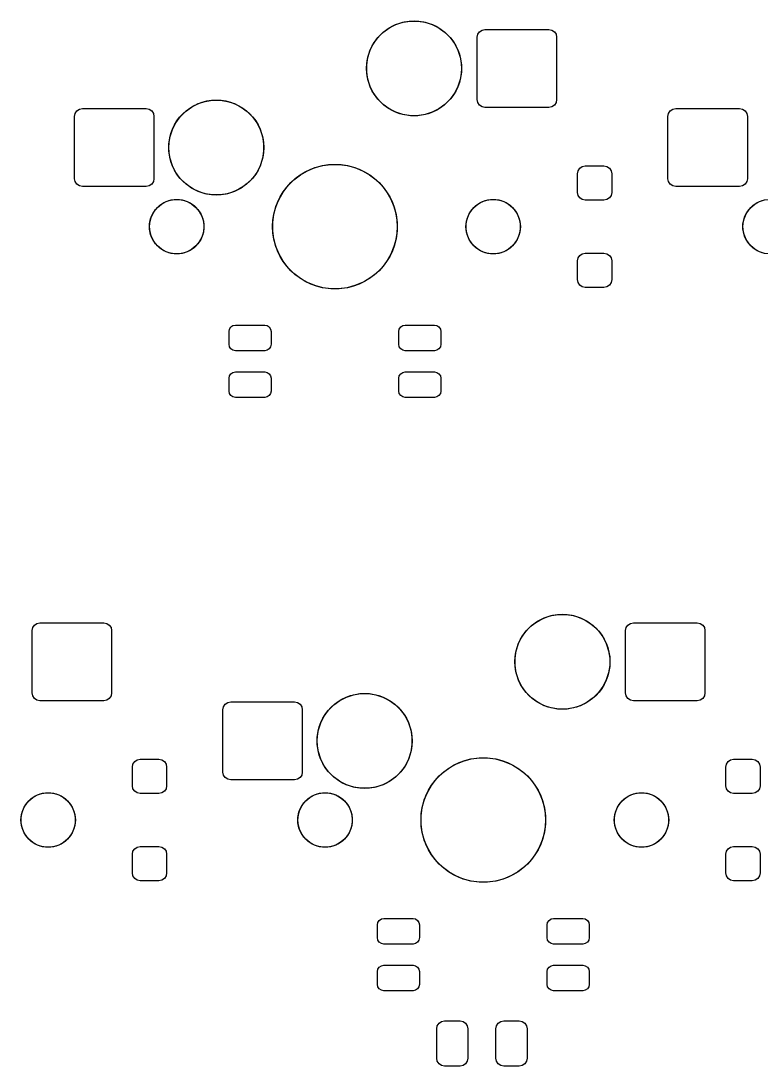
# Model space of a CAD drawing. Header units: millimetres. Extents: x 21 to 415, y -164 to -17.
# Drawn here: x 238.08 to 261.85, y -125.08 to -91.53 of the extents above; entities that cross this region are included whole.
import ezdxf

# ---------------------------------------------------------------- set-up
doc = ezdxf.new("R2010")
doc.units = ezdxf.units.MM
doc.layers.add('B.Mask', color=4, linetype='CONTINUOUS', true_color=0x02ffee)

msp = doc.modelspace()

# ---------------------------------------------------------------- linework, layer by layer
at = {"layer": 'B.Mask', "linetype": 'CONTINUOUS'}
for p, q in [((250.120783, -91.642959), (250.348371, -91.569011)), ((250.348371, -91.569011), (250.584725, -91.531576)), ((250.584725, -91.531576), (250.824025, -91.531576)), ((250.824025, -91.531576), (251.060379, -91.569011)), ((251.060379, -91.569011), (251.287967, -91.642959)), ((249.544756, -92.061467), (249.713967, -91.892256)), ((249.713967, -91.892256), (249.907565, -91.751599)), ((249.907565, -91.751599), (250.120783, -91.642959)), ((251.287967, -91.642959), (251.501185, -91.751599)), ((251.501185, -91.751599), (251.694783, -91.892256)), ((251.694783, -91.892256), (251.863994, -92.061467)), ((252.750405, -91.956204), (252.804598, -91.875098)), ((252.804598, -91.875098), (252.885704, -91.820905)), ((252.885704, -91.820905), (252.981375, -91.801875)), ((252.981375, -91.801875), (255.031375, -91.801875)), ((255.031375, -91.801875), (255.127046, -91.820905)), ((255.127046, -91.820905), (255.208152, -91.875098)), ((255.208152, -91.875098), (255.262345, -91.956204)), ((249.295459, -92.468283), (249.404099, -92.255065)), ((249.404099, -92.255065), (249.544756, -92.061467)), ((251.863994, -92.061467), (252.004651, -92.255065)), ((252.004651, -92.255065), (252.113291, -92.468283)), ((252.731375, -92.051875), (252.750405, -91.956204)), ((252.731375, -94.051875), (252.731375, -92.051875)), ((255.262345, -91.956204), (255.281375, -92.051875)), ((255.281375, -92.051875), (255.281375, -94.051875)), ((249.221511, -92.695871), (249.295459, -92.468283)), ((252.113291, -92.468283), (252.187239, -92.695871)), ((249.184076, -92.932225), (249.221511, -92.695871)), ((249.184076, -93.171525), (249.184076, -92.932225)), ((252.187239, -92.695871), (252.224674, -92.932225)), ((252.224674, -92.932225), (252.224674, -93.171525)), ((249.221511, -93.407879), (249.184076, -93.171525)), ((252.224674, -93.171525), (252.187239, -93.407879)), ((249.295459, -93.635467), (249.221511, -93.407879)), ((252.187239, -93.407879), (252.113291, -93.635467)), ((249.404099, -93.848685), (249.295459, -93.635467)), ((249.544756, -94.042283), (249.404099, -93.848685)), ((252.004651, -93.848685), (251.863994, -94.042283)), ((252.113291, -93.635467), (252.004651, -93.848685)), ((243.557565, -94.291599), (243.770783, -94.182959)), ((243.770783, -94.182959), (243.998371, -94.109011)), ((243.998371, -94.109011), (244.234725, -94.071576)), ((244.234725, -94.071576), (244.474025, -94.071576)), ((244.474025, -94.071576), (244.710379, -94.109011)), ((244.710379, -94.109011), (244.937967, -94.182959)), ((244.937967, -94.182959), (245.151185, -94.291599)), ((249.713967, -94.211494), (249.544756, -94.042283)), ((249.907565, -94.352151), (249.713967, -94.211494)), ((251.694783, -94.211494), (251.501185, -94.352151)), ((251.863994, -94.042283), (251.694783, -94.211494)), ((252.750405, -94.147546), (252.731375, -94.051875)), ((252.804598, -94.228652), (252.750405, -94.147546)), ((252.885704, -94.282845), (252.804598, -94.228652)), ((252.981375, -94.301875), (252.885704, -94.282845)), ((255.127046, -94.282845), (255.031375, -94.301875)), ((255.208152, -94.228652), (255.127046, -94.282845)), ((255.262345, -94.147546), (255.208152, -94.228652)), ((255.281375, -94.051875), (255.262345, -94.147546)), ((239.804375, -94.591875), (239.823405, -94.496204)), ((239.804375, -96.591875), (239.804375, -94.591875)), ((239.823405, -94.496204), (239.877598, -94.415098)), ((239.877598, -94.415098), (239.958704, -94.360905)), ((239.958704, -94.360905), (240.054375, -94.341875)), ((240.054375, -94.341875), (242.104375, -94.341875)), ((242.104375, -94.341875), (242.200046, -94.360905)), ((242.200046, -94.360905), (242.281152, -94.415098)), ((242.281152, -94.415098), (242.335345, -94.496204)), ((242.335345, -94.496204), (242.354375, -94.591875)), ((242.354375, -94.591875), (242.354375, -96.591875)), ((243.054099, -94.795065), (243.194756, -94.601467)), ((243.194756, -94.601467), (243.363967, -94.432256)), ((243.363967, -94.432256), (243.557565, -94.291599)), ((245.151185, -94.291599), (245.344783, -94.432256)), ((245.344783, -94.432256), (245.513994, -94.601467)), ((245.513994, -94.601467), (245.654651, -94.795065)), ((250.120783, -94.460791), (249.907565, -94.352151)), ((250.348371, -94.534739), (250.120783, -94.460791)), ((250.584725, -94.572174), (250.348371, -94.534739)), ((250.824025, -94.572174), (250.584725, -94.572174)), ((251.060379, -94.534739), (250.824025, -94.572174)), ((251.287967, -94.460791), (251.060379, -94.534739)), ((251.501185, -94.352151), (251.287967, -94.460791)), ((255.031375, -94.301875), (252.981375, -94.301875)), ((258.854375, -94.591875), (258.873405, -94.496204)), ((258.854375, -96.591875), (258.854375, -94.591875)), ((258.873405, -94.496204), (258.927598, -94.415098)), ((258.927598, -94.415098), (259.008704, -94.360905)), ((259.008704, -94.360905), (259.104375, -94.341875)), ((259.104375, -94.341875), (261.154375, -94.341875)), ((261.154375, -94.341875), (261.250046, -94.360905)), ((261.250046, -94.360905), (261.331152, -94.415098)), ((261.331152, -94.415098), (261.385345, -94.496204)), ((261.385345, -94.496204), (261.404375, -94.591875)), ((261.404375, -94.591875), (261.404375, -96.591875)), ((242.945459, -95.008283), (243.054099, -94.795065)), ((245.654651, -94.795065), (245.763291, -95.008283)), ((242.834076, -95.472225), (242.871511, -95.235871)), ((242.871511, -95.235871), (242.945459, -95.008283)), ((245.763291, -95.008283), (245.837239, -95.235871)), ((245.837239, -95.235871), (245.874674, -95.472225)), ((242.834076, -95.711525), (242.834076, -95.472225)), ((245.874674, -95.472225), (245.874674, -95.711525)), ((242.871511, -95.947879), (242.834076, -95.711525)), ((242.945459, -96.175467), (242.871511, -95.947879)), ((245.837239, -95.947879), (245.763291, -96.175467)), ((245.874674, -95.711525), (245.837239, -95.947879)), ((243.054099, -96.388685), (242.945459, -96.175467)), ((245.763291, -96.175467), (245.654651, -96.388685)), ((247.279798, -96.33813), (247.521496, -96.238015)), ((247.521496, -96.238015), (247.774194, -96.170304)), ((247.774194, -96.170304), (248.033569, -96.136157)), ((248.033569, -96.136157), (248.295181, -96.136157)), ((248.295181, -96.136157), (248.554556, -96.170304)), ((248.554556, -96.170304), (248.807254, -96.238015)), ((248.807254, -96.238015), (249.048952, -96.33813)), ((255.96778, -96.336204), (256.021973, -96.255098)), ((256.021973, -96.255098), (256.103079, -96.200905)), ((256.103079, -96.200905), (256.19875, -96.181875)), ((256.19875, -96.181875), (256.79875, -96.181875)), ((256.79875, -96.181875), (256.894421, -96.200905)), ((256.894421, -96.200905), (256.975527, -96.255098)), ((256.975527, -96.255098), (257.02972, -96.336204)), ((239.823405, -96.687546), (239.804375, -96.591875)), ((242.354375, -96.591875), (242.335345, -96.687546)), ((243.194756, -96.582283), (243.054099, -96.388685)), ((243.363967, -96.751494), (243.194756, -96.582283)), ((245.513994, -96.582283), (245.344783, -96.751494)), ((245.654651, -96.388685), (245.513994, -96.582283)), ((246.660695, -96.813183), (246.845683, -96.628195)), ((246.845683, -96.628195), (247.053235, -96.468936)), ((247.053235, -96.468936), (247.279798, -96.33813)), ((249.048952, -96.33813), (249.275515, -96.468936)), ((249.275515, -96.468936), (249.483067, -96.628195)), ((249.483067, -96.628195), (249.668055, -96.813183)), ((255.94875, -96.431875), (255.96778, -96.336204)), ((255.94875, -97.031875), (255.94875, -96.431875)), ((257.02972, -96.336204), (257.04875, -96.431875)), ((257.04875, -96.431875), (257.04875, -97.031875)), ((258.873405, -96.687546), (258.854375, -96.591875)), ((261.404375, -96.591875), (261.385345, -96.687546)), ((239.877598, -96.768652), (239.823405, -96.687546)), ((239.958704, -96.822845), (239.877598, -96.768652)), ((240.054375, -96.841875), (239.958704, -96.822845)), ((242.104375, -96.841875), (240.054375, -96.841875)), ((242.200046, -96.822845), (242.104375, -96.841875)), ((242.281152, -96.768652), (242.200046, -96.822845)), ((242.335345, -96.687546), (242.281152, -96.768652)), ((243.557565, -96.892151), (243.363967, -96.751494)), ((243.770783, -97.000791), (243.557565, -96.892151)), ((245.151185, -96.892151), (244.937967, -97.000791)), ((245.344783, -96.751494), (245.151185, -96.892151)), ((246.501436, -97.020735), (246.660695, -96.813183)), ((249.668055, -96.813183), (249.827314, -97.020735)), ((258.927598, -96.768652), (258.873405, -96.687546)), ((259.008704, -96.822845), (258.927598, -96.768652)), ((259.104375, -96.841875), (259.008704, -96.822845)), ((261.154375, -96.841875), (259.104375, -96.841875)), ((261.250046, -96.822845), (261.154375, -96.841875)), ((261.331152, -96.768652), (261.250046, -96.822845)), ((261.385345, -96.687546), (261.331152, -96.768652)), ((242.671903, -97.360194), (242.830376, -97.294552)), ((242.830376, -97.294552), (242.99861, -97.261088)), ((242.99861, -97.261088), (243.17014, -97.261088)), ((243.17014, -97.261088), (243.338374, -97.294552)), ((243.338374, -97.294552), (243.496847, -97.360194)), ((243.998371, -97.074739), (243.770783, -97.000791)), ((244.234725, -97.112174), (243.998371, -97.074739)), ((244.474025, -97.112174), (244.234725, -97.112174)), ((244.710379, -97.074739), (244.474025, -97.112174)), ((244.937967, -97.000791), (244.710379, -97.074739)), ((246.270515, -97.488996), (246.37063, -97.247298)), ((246.37063, -97.247298), (246.501436, -97.020735)), ((249.827314, -97.020735), (249.95812, -97.247298)), ((249.95812, -97.247298), (250.058235, -97.488996)), ((252.831903, -97.360194), (252.990376, -97.294552)), ((252.990376, -97.294552), (253.15861, -97.261088)), ((253.15861, -97.261088), (253.33014, -97.261088)), ((253.33014, -97.261088), (253.498374, -97.294552)), ((253.498374, -97.294552), (253.656847, -97.360194)), ((255.96778, -97.127546), (255.94875, -97.031875)), ((256.021973, -97.208652), (255.96778, -97.127546)), ((256.103079, -97.262845), (256.021973, -97.208652)), ((256.19875, -97.281875), (256.103079, -97.262845)), ((256.79875, -97.281875), (256.19875, -97.281875)), ((256.894421, -97.262845), (256.79875, -97.281875)), ((256.975527, -97.208652), (256.894421, -97.262845)), ((257.02972, -97.127546), (256.975527, -97.208652)), ((257.04875, -97.031875), (257.02972, -97.127546)), ((261.721903, -97.360194), (261.880376, -97.294552)), ((242.312694, -97.719403), (242.407991, -97.576781)), ((242.407991, -97.576781), (242.529281, -97.455491)), ((242.529281, -97.455491), (242.671903, -97.360194)), ((243.496847, -97.360194), (243.639469, -97.455491)), ((243.639469, -97.455491), (243.760759, -97.576781)), ((243.760759, -97.576781), (243.856056, -97.719403)), ((246.202804, -97.741694), (246.270515, -97.488996)), ((250.058235, -97.488996), (250.125946, -97.741694)), ((252.472694, -97.719403), (252.567991, -97.576781)), ((252.567991, -97.576781), (252.689281, -97.455491)), ((252.689281, -97.455491), (252.831903, -97.360194)), ((253.656847, -97.360194), (253.799469, -97.455491)), ((253.799469, -97.455491), (253.920759, -97.576781)), ((253.920759, -97.576781), (254.016056, -97.719403)), ((261.362694, -97.719403), (261.457991, -97.576781)), ((261.457991, -97.576781), (261.579281, -97.455491)), ((261.579281, -97.455491), (261.721903, -97.360194)), ((242.213588, -98.04611), (242.247052, -97.877876)), ((242.247052, -97.877876), (242.312694, -97.719403)), ((243.856056, -97.719403), (243.921698, -97.877876)), ((243.921698, -97.877876), (243.955162, -98.04611)), ((246.168657, -98.001069), (246.202804, -97.741694)), ((250.125946, -97.741694), (250.160093, -98.001069)), ((252.373588, -98.04611), (252.407052, -97.877876)), ((252.407052, -97.877876), (252.472694, -97.719403)), ((254.016056, -97.719403), (254.081698, -97.877876)), ((254.081698, -97.877876), (254.115162, -98.04611)), ((261.263588, -98.04611), (261.297052, -97.877876)), ((261.297052, -97.877876), (261.362694, -97.719403)), ((242.213588, -98.21764), (242.213588, -98.04611)), ((242.247052, -98.385874), (242.213588, -98.21764)), ((243.955162, -98.21764), (243.921698, -98.385874)), ((243.955162, -98.04611), (243.955162, -98.21764)), ((246.168657, -98.262681), (246.168657, -98.001069)), ((246.202804, -98.522056), (246.168657, -98.262681)), ((250.160093, -98.262681), (250.125946, -98.522056)), ((250.160093, -98.001069), (250.160093, -98.262681)), ((252.373588, -98.21764), (252.373588, -98.04611)), ((252.407052, -98.385874), (252.373588, -98.21764)), ((254.115162, -98.21764), (254.081698, -98.385874)), ((254.115162, -98.04611), (254.115162, -98.21764)), ((261.263588, -98.21764), (261.263588, -98.04611)), ((261.297052, -98.385874), (261.263588, -98.21764)), ((242.312694, -98.544347), (242.247052, -98.385874)), ((242.407991, -98.686969), (242.312694, -98.544347)), ((243.856056, -98.544347), (243.760759, -98.686969)), ((243.921698, -98.385874), (243.856056, -98.544347)), ((246.270515, -98.774754), (246.202804, -98.522056)), ((250.125946, -98.522056), (250.058235, -98.774754)), ((252.472694, -98.544347), (252.407052, -98.385874)), ((252.567991, -98.686969), (252.472694, -98.544347)), ((254.016056, -98.544347), (253.920759, -98.686969)), ((254.081698, -98.385874), (254.016056, -98.544347)), ((261.362694, -98.544347), (261.297052, -98.385874)), ((261.457991, -98.686969), (261.362694, -98.544347)), ((242.529281, -98.808259), (242.407991, -98.686969)), ((242.671903, -98.903556), (242.529281, -98.808259)), ((242.830376, -98.969198), (242.671903, -98.903556)), ((242.99861, -99.002662), (242.830376, -98.969198)), ((243.338374, -98.969198), (243.17014, -99.002662)), ((243.496847, -98.903556), (243.338374, -98.969198)), ((243.639469, -98.808259), (243.496847, -98.903556)), ((243.760759, -98.686969), (243.639469, -98.808259)), ((246.37063, -99.016452), (246.270515, -98.774754)), ((250.058235, -98.774754), (249.95812, -99.016452)), ((252.689281, -98.808259), (252.567991, -98.686969)), ((252.831903, -98.903556), (252.689281, -98.808259)), ((252.990376, -98.969198), (252.831903, -98.903556)), ((253.15861, -99.002662), (252.990376, -98.969198)), ((253.498374, -98.969198), (253.33014, -99.002662)), ((253.656847, -98.903556), (253.498374, -98.969198)), ((253.799469, -98.808259), (253.656847, -98.903556)), ((253.920759, -98.686969), (253.799469, -98.808259)), ((256.103079, -99.000905), (256.19875, -98.981875)), ((256.19875, -98.981875), (256.79875, -98.981875)), ((256.79875, -98.981875), (256.894421, -99.000905)), ((261.579281, -98.808259), (261.457991, -98.686969)), ((261.721903, -98.903556), (261.579281, -98.808259)), ((261.880376, -98.969198), (261.721903, -98.903556)), ((243.17014, -99.002662), (242.99861, -99.002662)), ((246.501436, -99.243015), (246.37063, -99.016452)), ((246.660695, -99.450567), (246.501436, -99.243015)), ((249.827314, -99.243015), (249.668055, -99.450567)), ((249.95812, -99.016452), (249.827314, -99.243015)), ((253.33014, -99.002662), (253.15861, -99.002662)), ((255.94875, -99.231875), (255.96778, -99.136204)), ((255.94875, -99.831875), (255.94875, -99.231875)), ((255.96778, -99.136204), (256.021973, -99.055098)), ((256.021973, -99.055098), (256.103079, -99.000905)), ((256.894421, -99.000905), (256.975527, -99.055098)), ((256.975527, -99.055098), (257.02972, -99.136204)), ((257.02972, -99.136204), (257.04875, -99.231875)), ((257.04875, -99.231875), (257.04875, -99.831875)), ((246.845683, -99.635555), (246.660695, -99.450567)), ((247.053235, -99.794814), (246.845683, -99.635555)), ((249.483067, -99.635555), (249.275515, -99.794814)), ((249.668055, -99.450567), (249.483067, -99.635555)), ((247.279798, -99.92562), (247.053235, -99.794814)), ((247.521496, -100.025735), (247.279798, -99.92562)), ((249.048952, -99.92562), (248.807254, -100.025735)), ((249.275515, -99.794814), (249.048952, -99.92562)), ((255.96778, -99.927546), (255.94875, -99.831875)), ((256.021973, -100.008652), (255.96778, -99.927546)), ((257.02972, -99.927546), (256.975527, -100.008652)), ((257.04875, -99.831875), (257.02972, -99.927546)), ((247.774194, -100.093446), (247.521496, -100.025735)), ((248.033569, -100.127593), (247.774194, -100.093446)), ((248.295181, -100.127593), (248.033569, -100.127593)), ((248.554556, -100.093446), (248.295181, -100.127593)), ((248.807254, -100.025735), (248.554556, -100.093446)), ((256.103079, -100.062845), (256.021973, -100.008652)), ((256.19875, -100.081875), (256.103079, -100.062845)), ((256.79875, -100.081875), (256.19875, -100.081875)), ((256.894421, -100.062845), (256.79875, -100.081875)), ((256.975527, -100.008652), (256.894421, -100.062845)), ((244.824418, -101.353793), (244.890925, -101.309355)), ((244.890925, -101.309355), (244.969375, -101.29375)), ((244.969375, -101.29375), (245.909375, -101.29375)), ((245.909375, -101.29375), (245.987825, -101.309355)), ((245.987825, -101.309355), (246.054332, -101.353793)), ((250.274418, -101.353793), (250.340925, -101.309355)), ((250.340925, -101.309355), (250.419375, -101.29375)), ((250.419375, -101.29375), (251.359375, -101.29375)), ((251.359375, -101.29375), (251.437825, -101.309355)), ((251.437825, -101.309355), (251.504332, -101.353793)), ((244.764375, -101.49875), (244.77998, -101.4203)), ((244.764375, -101.90875), (244.764375, -101.49875)), ((244.77998, -101.4203), (244.824418, -101.353793)), ((246.054332, -101.353793), (246.09877, -101.4203)), ((246.09877, -101.4203), (246.114375, -101.49875)), ((246.114375, -101.49875), (246.114375, -101.90875)), ((250.214375, -101.49875), (250.22998, -101.4203)), ((250.214375, -101.90875), (250.214375, -101.49875)), ((250.22998, -101.4203), (250.274418, -101.353793)), ((251.504332, -101.353793), (251.54877, -101.4203)), ((251.54877, -101.4203), (251.564375, -101.49875)), ((251.564375, -101.49875), (251.564375, -101.90875)), ((244.77998, -101.9872), (244.764375, -101.90875)), ((244.824418, -102.053707), (244.77998, -101.9872)), ((246.09877, -101.9872), (246.054332, -102.053707)), ((246.114375, -101.90875), (246.09877, -101.9872)), ((250.22998, -101.9872), (250.214375, -101.90875)), ((250.274418, -102.053707), (250.22998, -101.9872)), ((251.54877, -101.9872), (251.504332, -102.053707)), ((251.564375, -101.90875), (251.54877, -101.9872)), ((244.890925, -102.098145), (244.824418, -102.053707)), ((244.969375, -102.11375), (244.890925, -102.098145)), ((245.909375, -102.11375), (244.969375, -102.11375)), ((245.987825, -102.098145), (245.909375, -102.11375)), ((246.054332, -102.053707), (245.987825, -102.098145)), ((250.340925, -102.098145), (250.274418, -102.053707)), ((250.419375, -102.11375), (250.340925, -102.098145)), ((251.359375, -102.11375), (250.419375, -102.11375)), ((251.437825, -102.098145), (251.359375, -102.11375)), ((251.504332, -102.053707), (251.437825, -102.098145)), ((244.764375, -102.99875), (244.77998, -102.9203)), ((244.764375, -103.40875), (244.764375, -102.99875)), ((244.77998, -102.9203), (244.824418, -102.853793)), ((244.824418, -102.853793), (244.890925, -102.809355)), ((244.890925, -102.809355), (244.969375, -102.79375)), ((244.969375, -102.79375), (245.909375, -102.79375)), ((245.909375, -102.79375), (245.987825, -102.809355)), ((245.987825, -102.809355), (246.054332, -102.853793)), ((246.054332, -102.853793), (246.09877, -102.9203)), ((246.09877, -102.9203), (246.114375, -102.99875)), ((246.114375, -102.99875), (246.114375, -103.40875)), ((250.214375, -102.99875), (250.22998, -102.9203)), ((250.214375, -103.40875), (250.214375, -102.99875)), ((250.22998, -102.9203), (250.274418, -102.853793)), ((250.274418, -102.853793), (250.340925, -102.809355)), ((250.340925, -102.809355), (250.419375, -102.79375)), ((250.419375, -102.79375), (251.359375, -102.79375)), ((251.359375, -102.79375), (251.437825, -102.809355)), ((251.437825, -102.809355), (251.504332, -102.853793)), ((251.504332, -102.853793), (251.54877, -102.9203)), ((251.54877, -102.9203), (251.564375, -102.99875)), ((251.564375, -102.99875), (251.564375, -103.40875)), ((244.77998, -103.4872), (244.764375, -103.40875)), ((244.824418, -103.553707), (244.77998, -103.4872)), ((244.890925, -103.598145), (244.824418, -103.553707)), ((244.969375, -103.61375), (244.890925, -103.598145)), ((245.909375, -103.61375), (244.969375, -103.61375)), ((245.987825, -103.598145), (245.909375, -103.61375)), ((246.054332, -103.553707), (245.987825, -103.598145)), ((246.09877, -103.4872), (246.054332, -103.553707)), ((246.114375, -103.40875), (246.09877, -103.4872)), ((250.22998, -103.4872), (250.214375, -103.40875)), ((250.274418, -103.553707), (250.22998, -103.4872)), ((250.340925, -103.598145), (250.274418, -103.553707)), ((250.419375, -103.61375), (250.340925, -103.598145)), ((251.359375, -103.61375), (250.419375, -103.61375)), ((251.437825, -103.598145), (251.359375, -103.61375)), ((251.504332, -103.553707), (251.437825, -103.598145)), ((251.54877, -103.4872), (251.504332, -103.553707)), ((251.564375, -103.40875), (251.54877, -103.4872)), ((254.670065, -110.801599), (254.883283, -110.692959)), ((254.883283, -110.692959), (255.110871, -110.619011)), ((255.110871, -110.619011), (255.347225, -110.581576)), ((255.347225, -110.581576), (255.586525, -110.581576)), ((255.586525, -110.581576), (255.822879, -110.619011)), ((255.822879, -110.619011), (256.050467, -110.692959)), ((256.050467, -110.692959), (256.263685, -110.801599)), ((238.443875, -111.101875), (238.462905, -111.006204)), ((238.462905, -111.006204), (238.517098, -110.925098)), ((238.517098, -110.925098), (238.598204, -110.870905)), ((238.598204, -110.870905), (238.693875, -110.851875)), ((238.693875, -110.851875), (240.743875, -110.851875)), ((240.743875, -110.851875), (240.839546, -110.870905)), ((240.839546, -110.870905), (240.920652, -110.925098)), ((240.920652, -110.925098), (240.974845, -111.006204)), ((240.974845, -111.006204), (240.993875, -111.101875)), ((254.307256, -111.111467), (254.476467, -110.942256)), ((254.476467, -110.942256), (254.670065, -110.801599)), ((256.263685, -110.801599), (256.457283, -110.942256)), ((256.457283, -110.942256), (256.626494, -111.111467)), ((257.493875, -111.101875), (257.512905, -111.006204)), ((257.512905, -111.006204), (257.567098, -110.925098)), ((257.567098, -110.925098), (257.648204, -110.870905)), ((257.648204, -110.870905), (257.743875, -110.851875)), ((257.743875, -110.851875), (259.793875, -110.851875)), ((259.793875, -110.851875), (259.889546, -110.870905)), ((259.889546, -110.870905), (259.970652, -110.925098)), ((259.970652, -110.925098), (260.024845, -111.006204)), ((260.024845, -111.006204), (260.043875, -111.101875)), ((238.443875, -113.101875), (238.443875, -111.101875)), ((240.993875, -111.101875), (240.993875, -113.101875)), ((254.057959, -111.518283), (254.166599, -111.305065)), ((254.166599, -111.305065), (254.307256, -111.111467)), ((256.626494, -111.111467), (256.767151, -111.305065)), ((256.767151, -111.305065), (256.875791, -111.518283)), ((257.493875, -113.101875), (257.493875, -111.101875)), ((260.043875, -111.101875), (260.043875, -113.101875)), ((253.984011, -111.745871), (254.057959, -111.518283)), ((256.875791, -111.518283), (256.949739, -111.745871)), ((253.946576, -111.982225), (253.984011, -111.745871)), ((253.946576, -112.221525), (253.946576, -111.982225)), ((256.949739, -111.745871), (256.987174, -111.982225)), ((256.987174, -111.982225), (256.987174, -112.221525)), ((253.984011, -112.457879), (253.946576, -112.221525)), ((256.987174, -112.221525), (256.949739, -112.457879)), ((254.057959, -112.685467), (253.984011, -112.457879)), ((254.166599, -112.898685), (254.057959, -112.685467)), ((256.875791, -112.685467), (256.767151, -112.898685)), ((256.949739, -112.457879), (256.875791, -112.685467)), ((254.307256, -113.092283), (254.166599, -112.898685)), ((256.767151, -112.898685), (256.626494, -113.092283)), ((238.462905, -113.197546), (238.443875, -113.101875)), ((238.517098, -113.278652), (238.462905, -113.197546)), ((238.598204, -113.332845), (238.517098, -113.278652)), ((238.693875, -113.351875), (238.598204, -113.332845)), ((240.743875, -113.351875), (238.693875, -113.351875)), ((240.839546, -113.332845), (240.743875, -113.351875)), ((240.920652, -113.278652), (240.839546, -113.332845)), ((240.974845, -113.197546), (240.920652, -113.278652)), ((240.993875, -113.101875), (240.974845, -113.197546)), ((244.640098, -113.465098), (244.721204, -113.410905)), ((244.721204, -113.410905), (244.816875, -113.391875)), ((244.816875, -113.391875), (246.866875, -113.391875)), ((246.866875, -113.391875), (246.962546, -113.410905)), ((246.962546, -113.410905), (247.043652, -113.465098)), ((248.126467, -113.482256), (248.320065, -113.341599)), ((248.320065, -113.341599), (248.533283, -113.232959)), ((248.533283, -113.232959), (248.760871, -113.159011)), ((248.760871, -113.159011), (248.997225, -113.121576)), ((248.997225, -113.121576), (249.236525, -113.121576)), ((249.236525, -113.121576), (249.472879, -113.159011)), ((249.472879, -113.159011), (249.700467, -113.232959)), ((249.700467, -113.232959), (249.913685, -113.341599)), ((249.913685, -113.341599), (250.107283, -113.482256)), ((254.476467, -113.261494), (254.307256, -113.092283)), ((254.670065, -113.402151), (254.476467, -113.261494)), ((254.883283, -113.510791), (254.670065, -113.402151)), ((256.263685, -113.402151), (256.050467, -113.510791)), ((256.457283, -113.261494), (256.263685, -113.402151)), ((256.626494, -113.092283), (256.457283, -113.261494)), ((257.512905, -113.197546), (257.493875, -113.101875)), ((257.567098, -113.278652), (257.512905, -113.197546)), ((257.648204, -113.332845), (257.567098, -113.278652)), ((257.743875, -113.351875), (257.648204, -113.332845)), ((259.793875, -113.351875), (257.743875, -113.351875)), ((259.889546, -113.332845), (259.793875, -113.351875)), ((259.970652, -113.278652), (259.889546, -113.332845)), ((260.024845, -113.197546), (259.970652, -113.278652)), ((260.043875, -113.101875), (260.024845, -113.197546)), ((244.566875, -113.641875), (244.585905, -113.546204)), ((244.566875, -115.641875), (244.566875, -113.641875)), ((244.585905, -113.546204), (244.640098, -113.465098)), ((247.043652, -113.465098), (247.097845, -113.546204)), ((247.097845, -113.546204), (247.116875, -113.641875)), ((247.116875, -113.641875), (247.116875, -115.641875)), ((247.816599, -113.845065), (247.957256, -113.651467)), ((247.957256, -113.651467), (248.126467, -113.482256)), ((250.107283, -113.482256), (250.276494, -113.651467)), ((250.276494, -113.651467), (250.417151, -113.845065)), ((255.110871, -113.584739), (254.883283, -113.510791)), ((255.347225, -113.622174), (255.110871, -113.584739)), ((255.586525, -113.622174), (255.347225, -113.622174)), ((255.822879, -113.584739), (255.586525, -113.622174)), ((256.050467, -113.510791), (255.822879, -113.584739)), ((247.634011, -114.285871), (247.707959, -114.058283)), ((247.707959, -114.058283), (247.816599, -113.845065)), ((250.417151, -113.845065), (250.525791, -114.058283)), ((250.525791, -114.058283), (250.599739, -114.285871)), ((247.596576, -114.522225), (247.634011, -114.285871)), ((250.599739, -114.285871), (250.637174, -114.522225)), ((247.596576, -114.761525), (247.596576, -114.522225)), ((250.637174, -114.522225), (250.637174, -114.761525)), ((247.634011, -114.997879), (247.596576, -114.761525)), ((247.707959, -115.225467), (247.634011, -114.997879)), ((250.599739, -114.997879), (250.525791, -115.225467)), ((250.637174, -114.761525), (250.599739, -114.997879)), ((241.66125, -115.481875), (241.68028, -115.386204)), ((241.68028, -115.386204), (241.734473, -115.305098)), ((241.734473, -115.305098), (241.815579, -115.250905)), ((241.815579, -115.250905), (241.91125, -115.231875)), ((241.91125, -115.231875), (242.51125, -115.231875)), ((242.51125, -115.231875), (242.606921, -115.250905)), ((242.606921, -115.250905), (242.688027, -115.305098)), ((242.688027, -115.305098), (242.74222, -115.386204)), ((242.74222, -115.386204), (242.76125, -115.481875)), ((247.816599, -115.438685), (247.707959, -115.225467)), ((250.525791, -115.225467), (250.417151, -115.438685)), ((251.815735, -115.518936), (252.042298, -115.38813)), ((252.042298, -115.38813), (252.283996, -115.288015)), ((252.283996, -115.288015), (252.536694, -115.220304)), ((252.536694, -115.220304), (252.796069, -115.186157)), ((252.796069, -115.186157), (253.057681, -115.186157)), ((253.057681, -115.186157), (253.317056, -115.220304)), ((253.317056, -115.220304), (253.569754, -115.288015)), ((253.569754, -115.288015), (253.811452, -115.38813)), ((253.811452, -115.38813), (254.038015, -115.518936)), ((260.71125, -115.481875), (260.73028, -115.386204)), ((260.73028, -115.386204), (260.784473, -115.305098)), ((260.784473, -115.305098), (260.865579, -115.250905)), ((260.865579, -115.250905), (260.96125, -115.231875)), ((260.96125, -115.231875), (261.56125, -115.231875)), ((261.56125, -115.231875), (261.656921, -115.250905)), ((261.656921, -115.250905), (261.738027, -115.305098)), ((261.738027, -115.305098), (261.79222, -115.386204)), ((261.79222, -115.386204), (261.81125, -115.481875)), ((241.66125, -116.081875), (241.66125, -115.481875)), ((242.76125, -115.481875), (242.76125, -116.081875)), ((244.585905, -115.737546), (244.566875, -115.641875)), ((244.640098, -115.818652), (244.585905, -115.737546)), ((247.097845, -115.737546), (247.043652, -115.818652)), ((247.116875, -115.641875), (247.097845, -115.737546)), ((247.957256, -115.632283), (247.816599, -115.438685)), ((248.126467, -115.801494), (247.957256, -115.632283)), ((250.276494, -115.632283), (250.107283, -115.801494)), ((250.417151, -115.438685), (250.276494, -115.632283)), ((251.423195, -115.863183), (251.608183, -115.678195)), ((251.608183, -115.678195), (251.815735, -115.518936)), ((254.038015, -115.518936), (254.245567, -115.678195)), ((254.245567, -115.678195), (254.430555, -115.863183)), ((260.71125, -116.081875), (260.71125, -115.481875)), ((261.81125, -115.481875), (261.81125, -116.081875)), ((241.68028, -116.177546), (241.66125, -116.081875)), ((242.76125, -116.081875), (242.74222, -116.177546)), ((244.721204, -115.872845), (244.640098, -115.818652)), ((244.816875, -115.891875), (244.721204, -115.872845)), ((246.866875, -115.891875), (244.816875, -115.891875)), ((246.962546, -115.872845), (246.866875, -115.891875)), ((247.043652, -115.818652), (246.962546, -115.872845)), ((248.320065, -115.942151), (248.126467, -115.801494)), ((248.533283, -116.050791), (248.320065, -115.942151)), ((248.760871, -116.124739), (248.533283, -116.050791)), ((249.700467, -116.050791), (249.472879, -116.124739)), ((249.913685, -115.942151), (249.700467, -116.050791)), ((250.107283, -115.801494), (249.913685, -115.942151)), ((251.13313, -116.297298), (251.263936, -116.070735)), ((251.263936, -116.070735), (251.423195, -115.863183)), ((254.430555, -115.863183), (254.589814, -116.070735)), ((254.589814, -116.070735), (254.72062, -116.297298)), ((260.73028, -116.177546), (260.71125, -116.081875)), ((261.81125, -116.081875), (261.79222, -116.177546)), ((238.401781, -116.505491), (238.544403, -116.410194)), ((238.544403, -116.410194), (238.702876, -116.344552)), ((238.702876, -116.344552), (238.87111, -116.311088)), ((238.87111, -116.311088), (239.04264, -116.311088)), ((239.04264, -116.311088), (239.210874, -116.344552)), ((239.210874, -116.344552), (239.369347, -116.410194)), ((239.369347, -116.410194), (239.511969, -116.505491)), ((241.734473, -116.258652), (241.68028, -116.177546)), ((241.815579, -116.312845), (241.734473, -116.258652)), ((241.91125, -116.331875), (241.815579, -116.312845)), ((242.51125, -116.331875), (241.91125, -116.331875)), ((242.606921, -116.312845), (242.51125, -116.331875)), ((242.688027, -116.258652), (242.606921, -116.312845)), ((242.74222, -116.177546), (242.688027, -116.258652)), ((247.291781, -116.505491), (247.434403, -116.410194)), ((247.434403, -116.410194), (247.592876, -116.344552)), ((247.592876, -116.344552), (247.76111, -116.311088)), ((247.76111, -116.311088), (247.93264, -116.311088)), ((247.93264, -116.311088), (248.100874, -116.344552)), ((248.100874, -116.344552), (248.259347, -116.410194)), ((248.259347, -116.410194), (248.401969, -116.505491)), ((248.997225, -116.162174), (248.760871, -116.124739)), ((249.236525, -116.162174), (248.997225, -116.162174)), ((249.472879, -116.124739), (249.236525, -116.162174)), ((251.033015, -116.538996), (251.13313, -116.297298)), ((254.72062, -116.297298), (254.820735, -116.538996)), ((257.451781, -116.505491), (257.594403, -116.410194)), ((257.594403, -116.410194), (257.752876, -116.344552)), ((257.752876, -116.344552), (257.92111, -116.311088)), ((257.92111, -116.311088), (258.09264, -116.311088)), ((258.09264, -116.311088), (258.260874, -116.344552)), ((258.260874, -116.344552), (258.419347, -116.410194)), ((258.419347, -116.410194), (258.561969, -116.505491)), ((260.784473, -116.258652), (260.73028, -116.177546)), ((260.865579, -116.312845), (260.784473, -116.258652)), ((260.96125, -116.331875), (260.865579, -116.312845)), ((261.56125, -116.331875), (260.96125, -116.331875)), ((261.656921, -116.312845), (261.56125, -116.331875)), ((261.738027, -116.258652), (261.656921, -116.312845)), ((261.79222, -116.177546), (261.738027, -116.258652)), ((238.119552, -116.927876), (238.185194, -116.769403)), ((238.185194, -116.769403), (238.280491, -116.626781)), ((238.280491, -116.626781), (238.401781, -116.505491)), ((239.511969, -116.505491), (239.633259, -116.626781)), ((239.633259, -116.626781), (239.728556, -116.769403)), ((239.728556, -116.769403), (239.794198, -116.927876)), ((247.009552, -116.927876), (247.075194, -116.769403)), ((247.075194, -116.769403), (247.170491, -116.626781)), ((247.170491, -116.626781), (247.291781, -116.505491)), ((248.401969, -116.505491), (248.523259, -116.626781)), ((248.523259, -116.626781), (248.618556, -116.769403)), ((248.618556, -116.769403), (248.684198, -116.927876)), ((250.965304, -116.791694), (251.033015, -116.538996)), ((254.820735, -116.538996), (254.888446, -116.791694)), ((257.169552, -116.927876), (257.235194, -116.769403)), ((257.235194, -116.769403), (257.330491, -116.626781)), ((257.330491, -116.626781), (257.451781, -116.505491)), ((258.561969, -116.505491), (258.683259, -116.626781)), ((258.683259, -116.626781), (258.778556, -116.769403)), ((258.778556, -116.769403), (258.844198, -116.927876)), ((238.086088, -117.09611), (238.119552, -116.927876)), ((238.086088, -117.26764), (238.086088, -117.09611)), ((239.794198, -116.927876), (239.827662, -117.09611)), ((239.827662, -117.09611), (239.827662, -117.26764)), ((246.976088, -117.09611), (247.009552, -116.927876)), ((246.976088, -117.26764), (246.976088, -117.09611)), ((248.684198, -116.927876), (248.717662, -117.09611)), ((248.717662, -117.09611), (248.717662, -117.26764)), ((250.931157, -117.051069), (250.965304, -116.791694)), ((250.931157, -117.312681), (250.931157, -117.051069)), ((254.888446, -116.791694), (254.922593, -117.051069)), ((254.922593, -117.051069), (254.922593, -117.312681)), ((257.136088, -117.09611), (257.169552, -116.927876)), ((257.136088, -117.26764), (257.136088, -117.09611)), ((258.844198, -116.927876), (258.877662, -117.09611)), ((258.877662, -117.09611), (258.877662, -117.26764)), ((238.119552, -117.435874), (238.086088, -117.26764)), ((238.185194, -117.594347), (238.119552, -117.435874)), ((239.794198, -117.435874), (239.728556, -117.594347)), ((239.827662, -117.26764), (239.794198, -117.435874)), ((247.009552, -117.435874), (246.976088, -117.26764)), ((247.075194, -117.594347), (247.009552, -117.435874)), ((248.684198, -117.435874), (248.618556, -117.594347)), ((248.717662, -117.26764), (248.684198, -117.435874)), ((250.965304, -117.572056), (250.931157, -117.312681)), ((254.922593, -117.312681), (254.888446, -117.572056)), ((257.169552, -117.435874), (257.136088, -117.26764)), ((257.235194, -117.594347), (257.169552, -117.435874)), ((258.844198, -117.435874), (258.778556, -117.594347)), ((258.877662, -117.26764), (258.844198, -117.435874)), ((238.280491, -117.736969), (238.185194, -117.594347)), ((238.401781, -117.858259), (238.280491, -117.736969)), ((239.633259, -117.736969), (239.511969, -117.858259)), ((239.728556, -117.594347), (239.633259, -117.736969)), ((247.170491, -117.736969), (247.075194, -117.594347)), ((247.291781, -117.858259), (247.170491, -117.736969)), ((248.523259, -117.736969), (248.401969, -117.858259)), ((248.618556, -117.594347), (248.523259, -117.736969)), ((251.033015, -117.824754), (250.965304, -117.572056)), ((254.888446, -117.572056), (254.820735, -117.824754)), ((257.330491, -117.736969), (257.235194, -117.594347)), ((257.451781, -117.858259), (257.330491, -117.736969)), ((258.683259, -117.736969), (258.561969, -117.858259)), ((258.778556, -117.594347), (258.683259, -117.736969)), ((238.544403, -117.953556), (238.401781, -117.858259)), ((238.702876, -118.019198), (238.544403, -117.953556)), ((238.87111, -118.052662), (238.702876, -118.019198)), ((239.04264, -118.052662), (238.87111, -118.052662)), ((239.210874, -118.019198), (239.04264, -118.052662)), ((239.369347, -117.953556), (239.210874, -118.019198)), ((239.511969, -117.858259), (239.369347, -117.953556)), ((241.68028, -118.186204), (241.734473, -118.105098)), ((241.734473, -118.105098), (241.815579, -118.050905)), ((241.815579, -118.050905), (241.91125, -118.031875)), ((241.91125, -118.031875), (242.51125, -118.031875)), ((242.51125, -118.031875), (242.606921, -118.050905)), ((242.606921, -118.050905), (242.688027, -118.105098)), ((242.688027, -118.105098), (242.74222, -118.186204)), ((247.434403, -117.953556), (247.291781, -117.858259)), ((247.592876, -118.019198), (247.434403, -117.953556)), ((247.76111, -118.052662), (247.592876, -118.019198)), ((247.93264, -118.052662), (247.76111, -118.052662)), ((248.100874, -118.019198), (247.93264, -118.052662)), ((248.259347, -117.953556), (248.100874, -118.019198)), ((248.401969, -117.858259), (248.259347, -117.953556)), ((251.13313, -118.066452), (251.033015, -117.824754)), ((251.263936, -118.293015), (251.13313, -118.066452)), ((254.72062, -118.066452), (254.589814, -118.293015)), ((254.820735, -117.824754), (254.72062, -118.066452)), ((257.594403, -117.953556), (257.451781, -117.858259)), ((257.752876, -118.019198), (257.594403, -117.953556)), ((257.92111, -118.052662), (257.752876, -118.019198)), ((258.09264, -118.052662), (257.92111, -118.052662)), ((258.260874, -118.019198), (258.09264, -118.052662)), ((258.419347, -117.953556), (258.260874, -118.019198)), ((258.561969, -117.858259), (258.419347, -117.953556)), ((260.73028, -118.186204), (260.784473, -118.105098)), ((260.784473, -118.105098), (260.865579, -118.050905)), ((260.865579, -118.050905), (260.96125, -118.031875)), ((260.96125, -118.031875), (261.56125, -118.031875)), ((261.56125, -118.031875), (261.656921, -118.050905)), ((261.656921, -118.050905), (261.738027, -118.105098)), ((261.738027, -118.105098), (261.79222, -118.186204)), ((241.66125, -118.281875), (241.68028, -118.186204)), ((241.66125, -118.881875), (241.66125, -118.281875)), ((242.74222, -118.186204), (242.76125, -118.281875)), ((242.76125, -118.281875), (242.76125, -118.881875)), ((251.423195, -118.500567), (251.263936, -118.293015)), ((254.589814, -118.293015), (254.430555, -118.500567)), ((260.71125, -118.281875), (260.73028, -118.186204)), ((260.71125, -118.881875), (260.71125, -118.281875)), ((261.79222, -118.186204), (261.81125, -118.281875)), ((261.81125, -118.281875), (261.81125, -118.881875)), ((251.608183, -118.685555), (251.423195, -118.500567)), ((251.815735, -118.844814), (251.608183, -118.685555)), ((254.245567, -118.685555), (254.038015, -118.844814)), ((254.430555, -118.500567), (254.245567, -118.685555)), ((241.68028, -118.977546), (241.66125, -118.881875)), ((241.734473, -119.058652), (241.68028, -118.977546)), ((241.815579, -119.112845), (241.734473, -119.058652)), ((241.91125, -119.131875), (241.815579, -119.112845)), ((242.606921, -119.112845), (242.51125, -119.131875)), ((242.688027, -119.058652), (242.606921, -119.112845)), ((242.74222, -118.977546), (242.688027, -119.058652)), ((242.76125, -118.881875), (242.74222, -118.977546)), ((252.042298, -118.97562), (251.815735, -118.844814)), ((252.283996, -119.075735), (252.042298, -118.97562)), ((252.536694, -119.143446), (252.283996, -119.075735)), ((253.569754, -119.075735), (253.317056, -119.143446)), ((253.811452, -118.97562), (253.569754, -119.075735)), ((254.038015, -118.844814), (253.811452, -118.97562)), ((260.73028, -118.977546), (260.71125, -118.881875)), ((260.784473, -119.058652), (260.73028, -118.977546)), ((260.865579, -119.112845), (260.784473, -119.058652)), ((260.96125, -119.131875), (260.865579, -119.112845)), ((261.656921, -119.112845), (261.56125, -119.131875)), ((261.738027, -119.058652), (261.656921, -119.112845)), ((261.79222, -118.977546), (261.738027, -119.058652)), ((261.81125, -118.881875), (261.79222, -118.977546)), ((242.51125, -119.131875), (241.91125, -119.131875)), ((252.796069, -119.177593), (252.536694, -119.143446)), ((253.057681, -119.177593), (252.796069, -119.177593)), ((253.317056, -119.143446), (253.057681, -119.177593)), ((261.56125, -119.131875), (260.96125, -119.131875)), ((249.54248, -120.4703), (249.586918, -120.403793)), ((249.586918, -120.403793), (249.653425, -120.359355)), ((249.653425, -120.359355), (249.731875, -120.34375)), ((249.731875, -120.34375), (250.671875, -120.34375)), ((250.671875, -120.34375), (250.750325, -120.359355)), ((250.750325, -120.359355), (250.816832, -120.403793)), ((250.816832, -120.403793), (250.86127, -120.4703)), ((254.99248, -120.4703), (255.036918, -120.403793)), ((255.036918, -120.403793), (255.103425, -120.359355)), ((255.103425, -120.359355), (255.181875, -120.34375)), ((255.181875, -120.34375), (256.121875, -120.34375)), ((256.121875, -120.34375), (256.200325, -120.359355)), ((256.200325, -120.359355), (256.266832, -120.403793)), ((256.266832, -120.403793), (256.31127, -120.4703)), ((249.526875, -120.54875), (249.54248, -120.4703)), ((249.526875, -120.95875), (249.526875, -120.54875)), ((250.86127, -120.4703), (250.876875, -120.54875)), ((250.876875, -120.54875), (250.876875, -120.95875)), ((254.976875, -120.54875), (254.99248, -120.4703)), ((254.976875, -120.95875), (254.976875, -120.54875)), ((256.31127, -120.4703), (256.326875, -120.54875)), ((256.326875, -120.54875), (256.326875, -120.95875)), ((249.54248, -121.0372), (249.526875, -120.95875)), ((249.586918, -121.103707), (249.54248, -121.0372)), ((249.653425, -121.148145), (249.586918, -121.103707)), ((250.816832, -121.103707), (250.750325, -121.148145)), ((250.86127, -121.0372), (250.816832, -121.103707)), ((250.876875, -120.95875), (250.86127, -121.0372)), ((254.99248, -121.0372), (254.976875, -120.95875)), ((255.036918, -121.103707), (254.99248, -121.0372)), ((255.103425, -121.148145), (255.036918, -121.103707)), ((256.266832, -121.103707), (256.200325, -121.148145)), ((256.31127, -121.0372), (256.266832, -121.103707)), ((256.326875, -120.95875), (256.31127, -121.0372)), ((249.731875, -121.16375), (249.653425, -121.148145)), ((250.671875, -121.16375), (249.731875, -121.16375)), ((250.750325, -121.148145), (250.671875, -121.16375)), ((255.181875, -121.16375), (255.103425, -121.148145)), ((256.121875, -121.16375), (255.181875, -121.16375)), ((256.200325, -121.148145), (256.121875, -121.16375)), ((249.526875, -122.04875), (249.54248, -121.9703)), ((249.526875, -122.45875), (249.526875, -122.04875)), ((249.54248, -121.9703), (249.586918, -121.903793)), ((249.586918, -121.903793), (249.653425, -121.859355)), ((249.653425, -121.859355), (249.731875, -121.84375)), ((249.731875, -121.84375), (250.671875, -121.84375)), ((250.671875, -121.84375), (250.750325, -121.859355)), ((250.750325, -121.859355), (250.816832, -121.903793)), ((250.816832, -121.903793), (250.86127, -121.9703)), ((250.86127, -121.9703), (250.876875, -122.04875)), ((250.876875, -122.04875), (250.876875, -122.45875)), ((254.976875, -122.04875), (254.99248, -121.9703)), ((254.976875, -122.45875), (254.976875, -122.04875)), ((254.99248, -121.9703), (255.036918, -121.903793)), ((255.036918, -121.903793), (255.103425, -121.859355)), ((255.103425, -121.859355), (255.181875, -121.84375)), ((255.181875, -121.84375), (256.121875, -121.84375)), ((256.121875, -121.84375), (256.200325, -121.859355)), ((256.200325, -121.859355), (256.266832, -121.903793)), ((256.266832, -121.903793), (256.31127, -121.9703)), ((256.31127, -121.9703), (256.326875, -122.04875)), ((256.326875, -122.04875), (256.326875, -122.45875)), ((249.54248, -122.5372), (249.526875, -122.45875)), ((250.876875, -122.45875), (250.86127, -122.5372)), ((254.99248, -122.5372), (254.976875, -122.45875)), ((256.326875, -122.45875), (256.31127, -122.5372)), ((249.586918, -122.603707), (249.54248, -122.5372)), ((249.653425, -122.648145), (249.586918, -122.603707)), ((249.731875, -122.66375), (249.653425, -122.648145)), ((250.671875, -122.66375), (249.731875, -122.66375)), ((250.750325, -122.648145), (250.671875, -122.66375)), ((250.816832, -122.603707), (250.750325, -122.648145)), ((250.86127, -122.5372), (250.816832, -122.603707)), ((255.036918, -122.603707), (254.99248, -122.5372)), ((255.103425, -122.648145), (255.036918, -122.603707)), ((255.181875, -122.66375), (255.103425, -122.648145)), ((256.121875, -122.66375), (255.181875, -122.66375)), ((256.200325, -122.648145), (256.121875, -122.66375)), ((256.266832, -122.603707), (256.200325, -122.648145)), ((256.31127, -122.5372), (256.266832, -122.603707)), ((251.431875, -123.881875), (251.450905, -123.786204)), ((251.450905, -123.786204), (251.505098, -123.705098)), ((251.505098, -123.705098), (251.586204, -123.650905)), ((251.586204, -123.650905), (251.681875, -123.631875)), ((251.681875, -123.631875), (252.181875, -123.631875)), ((252.181875, -123.631875), (252.277546, -123.650905)), ((252.277546, -123.650905), (252.358652, -123.705098)), ((252.358652, -123.705098), (252.412845, -123.786204)), ((252.412845, -123.786204), (252.431875, -123.881875)), ((253.331875, -123.881875), (253.350905, -123.786204)), ((253.350905, -123.786204), (253.405098, -123.705098)), ((253.405098, -123.705098), (253.486204, -123.650905)), ((253.486204, -123.650905), (253.581875, -123.631875)), ((253.581875, -123.631875), (254.081875, -123.631875)), ((254.081875, -123.631875), (254.177546, -123.650905)), ((254.177546, -123.650905), (254.258652, -123.705098)), ((254.258652, -123.705098), (254.312845, -123.786204)), ((254.312845, -123.786204), (254.331875, -123.881875)), ((251.431875, -124.831875), (251.431875, -123.881875)), ((252.431875, -123.881875), (252.431875, -124.831875)), ((253.331875, -124.831875), (253.331875, -123.881875)), ((254.331875, -123.881875), (254.331875, -124.831875)), ((251.450905, -124.927546), (251.431875, -124.831875)), ((251.505098, -125.008652), (251.450905, -124.927546)), ((251.586204, -125.062845), (251.505098, -125.008652)), ((251.681875, -125.081875), (251.586204, -125.062845)), ((252.181875, -125.081875), (251.681875, -125.081875)), ((252.277546, -125.062845), (252.181875, -125.081875)), ((252.358652, -125.008652), (252.277546, -125.062845)), ((252.412845, -124.927546), (252.358652, -125.008652)), ((252.431875, -124.831875), (252.412845, -124.927546)), ((253.350905, -124.927546), (253.331875, -124.831875)), ((253.405098, -125.008652), (253.350905, -124.927546)), ((253.486204, -125.062845), (253.405098, -125.008652)), ((253.581875, -125.081875), (253.486204, -125.062845)), ((254.081875, -125.081875), (253.581875, -125.081875)), ((254.177546, -125.062845), (254.081875, -125.081875)), ((254.258652, -125.008652), (254.177546, -125.062845)), ((254.312845, -124.927546), (254.258652, -125.008652)), ((254.331875, -124.831875), (254.312845, -124.927546))]:
    msp.add_line(p, q, dxfattribs=at)
at = {"layer": 'B.Mask'}
for centre, radius in [((250.704375, -93.051875), 1.525), ((250.704375, -93.051875), 1.524999), ((244.354375, -95.591875), 1.525), ((244.354375, -95.591875), 1.524999), ((248.164375, -98.131875), 2), ((248.164375, -98.131875), 1.999999), ((243.084375, -98.131875), 0.875), ((243.084375, -98.131875), 0.874999), ((253.244375, -98.131875), 0.875), ((253.244375, -98.131875), 0.874999), ((262.134375, -98.131875), 0.875), ((262.134375, -98.131875), 0.874999), ((255.466875, -112.101875), 1.525), ((255.466875, -112.101875), 1.524999), ((249.116875, -114.641875), 1.525), ((249.116875, -114.641875), 1.524999), ((252.926875, -117.181875), 2), ((252.926875, -117.181875), 1.999999), ((238.956875, -117.181875), 0.875), ((238.956875, -117.181875), 0.874999), ((247.846875, -117.181875), 0.875), ((247.846875, -117.181875), 0.874999), ((258.006875, -117.181875), 0.875), ((258.006875, -117.181875), 0.874999)]:
    msp.add_circle(centre, radius, dxfattribs=at)

doc.saveas('drawing.dxf')
